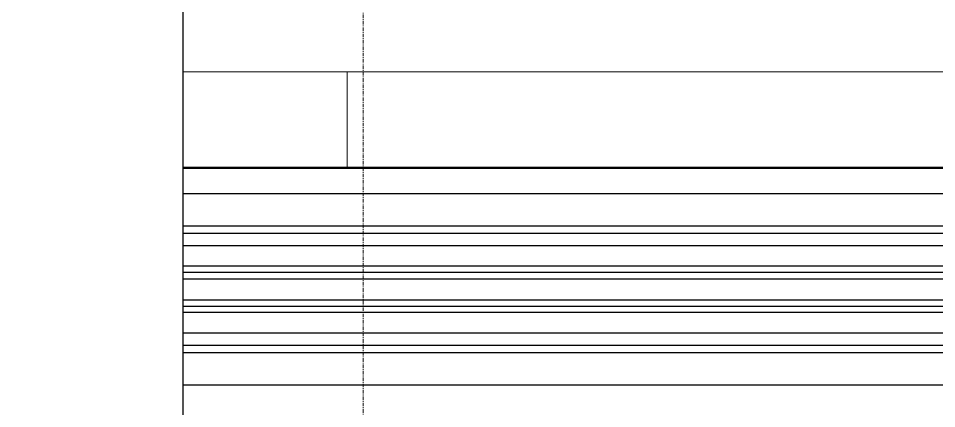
# Model space of a CAD drawing. Header units: millimetres. Extents: x -727772 to -647265, y -21627 to 19019.
# Drawn here: x -722424 to -720982, y 2650 to 3263 of the extents above; entities that cross this region are included whole.
import ezdxf
from ezdxf.xclip import XClip

# ---------------------------------------------------------------- set-up
doc = ezdxf.new("R2010")
doc.units = ezdxf.units.MM
doc.header["$XCLIPFRAME"] = 2
doc.linetypes.add('DPA_Grid _ Level 100', pattern=[10, 5.5, -1.6, 1.3, -1.6])
for name, color, linetype in [('000 - WIPEOUT', 250, 'Continuous'), ('001 - ASCESSORIES', 251, 'Continuous'), ('A04_TUBE SERIES', 2, 'Continuous'), ('A11_ALU.SOLID SHEET', 2, 'Continuous')]:
    doc.layers.add(name, color=color, linetype=linetype)
doc.layers.add('A-GLAZ-CURT', color=2, linetype='Continuous', lineweight=9)
doc.layers.add('S-GRID', color=251, linetype='Continuous', lineweight=9)

# ---------------------------------------------------------------- blocks, each defined once
blk = doc.blocks.new('*U789')
at = {"layer": 'S-GRID', "linetype": 'DPA_Grid _ Level 100'}
blk.add_line((-69560, -32405.8), (-69560, 7340), dxfattribs=at)
blk = doc.blocks.new('System Panel - DPA-AR_Metal Ceiling Rectangular Panel-13144154-4263-01 ENLARGED UPPER PLATFORM LEVEL - REFLECTED CEILING PLAN - SHEET 4')
at = {"layer": 'A-GLAZ-CURT'}
for p, q in [((-721907.4, 3179), (-722165.5, 3179)), ((-722165.5, 3179), (-721907.4, 3179)), ((-721907.4, 3029), (-721907.4, 3179)), ((-721907.4, 3179), (-721907.4, 3029)), ((-722165.5, 3029), (-721907.4, 3029)), ((-721907.4, 3029), (-722165.5, 3029))]:
    blk.add_line(p, q, dxfattribs=at)
blk = doc.blocks.new('System Panel - DPA-AR_Metal Ceiling Rectangular Panel-V6-4263-01 ENLARGED UPPER PLATFORM LEVEL - REFLECTED CEILING PLAN - SHEET 4')
at = {"layer": 'A-GLAZ-CURT'}
for p, q in [((-719507.4, 3179), (-721907.4, 3179)), ((-721907.4, 3179), (-721907.4, 3029)), ((-721907.4, 3029), (-721907.4, 3179)), ((-721907.4, 3179), (-719507.4, 3179)), ((-721907.4, 3029), (-719507.4, 3029)), ((-719507.4, 3029), (-721907.4, 3029))]:
    blk.add_line(p, q, dxfattribs=at)
blk = doc.blocks.new('C-1-PP19-AR-4263-01-B_20250910-081637_EXCL')
at = {"layer": 'A-GLAZ-CURT'}
for name in ['System Panel - DPA-AR_Metal Ceiling Rectangular Panel-13144154-4263-01 ENLARGED UPPER PLATFORM LEVEL - REFLECTED CEILING PLAN - SHEET 4', 'System Panel - DPA-AR_Metal Ceiling Rectangular Panel-V6-4263-01 ENLARGED UPPER PLATFORM LEVEL - REFLECTED CEILING PLAN - SHEET 4']:
    blk.add_blockref(name, (652322.4, -10779), dxfattribs=at)
blk = doc.blocks.new('*U219')
at = {"layer": '001 - ASCESSORIES', "color": 0, "linetype": 'ByBlock'}
blk.add_lwpolyline([(800, 87.5), (-800, 87.5), (-800, -87.5), (800, -87.5)], close=True, dxfattribs=at)
at = {"layer": '001 - ASCESSORIES', "linetype": 'ByBlock'}
for points in [[(-781.5, 69), (781.5, 69), (781.5, -69), (-781.5, -69)], [(781.5, 36.3), (-781.5, 36.3), (-781.5, 16.3), (781.5, 16.3)], [(-781.5, -16.3), (781.5, -16.3), (781.5, -36.3), (-781.5, -36.3)]]:
    blk.add_lwpolyline(points, close=True, dxfattribs=at)
for points in [[(781.5, 26.3), (-781.5, 26.3)], [(-781.5, -26.3), (781.5, -26.3)]]:
    blk.add_lwpolyline(points, dxfattribs=at)
blk = doc.blocks.new('*U240')
blk.add_attdef('EXTR.OVL-LENGTH_', (-25, -59.1), '', height=5)
blk.add_wipeout([(-25, 0), (25, 0), (25, 67400), (-25, 67400)]).dxf.layer = '000 - WIPEOUT'
at = {"layer": 'A04_TUBE SERIES', "color": 0}
blk.add_lwpolyline([(-25, 0), (25, 0), (25, 67400), (-25, 67400)], close=True, dxfattribs=at)
blk = doc.blocks.new('*U242')
blk.add_attdef('EXTR.OVL-LENGTH_', (-25, -59.1), '', height=5)
blk.add_wipeout([(-25, 0), (25, 0), (25, 67400), (-25, 67400)]).dxf.layer = '000 - WIPEOUT'
at = {"layer": 'A04_TUBE SERIES', "color": 0}
blk.add_lwpolyline([(-25, 0), (25, 0), (25, 67400), (-25, 67400)], close=True, dxfattribs=at)
blk = doc.blocks.new('*U640')
blk.add_lwpolyline([(27650, -552), (-107450, -552), (-107450, -3555), (27650, -3555)], close=True)
blk.add_blockref('*U219', (23100, -742))
blk.add_blockref('*U219', (23100, -742))
at = {"layer": 'A04_TUBE SERIES', "color": 0, "linetype": 'ByBlock', "rotation": 270}
for name, p in [('*U240', (-39850, -617)), ('*U242', (-39850, -867))]:
    blk.add_blockref(name, p, dxfattribs=at)

msp = doc.modelspace()

# ---------------------------------------------------------------- block references
at = {"layer": 'A11_ALU.SOLID SHEET'}
ref = msp.add_blockref('*U640', (-744682.4, 3579), dxfattribs=at)
XClip(ref).set_block_clipping_path([(22516.8245944303, -23612.0000633089), (92359.9999943782, 7199.9972603898)])

# ---------------------------------------------------------------- next in the draw order: linework, layer by layer
at = {"color": 8}
msp.add_lwpolyline([(-722165.5, -20033), (-652322.4, -20033), (-652322.4, 10779), (-722165.5, 10779)], close=True, dxfattribs=at)

# ---------------------------------------------------------------- next in the draw order: block references
for name in ['*U789', 'C-1-PP19-AR-4263-01-B_20250910-081637_EXCL']:
    msp.add_blockref(name, (-652322.4, 10779))

doc.saveas('drawing.dxf')
